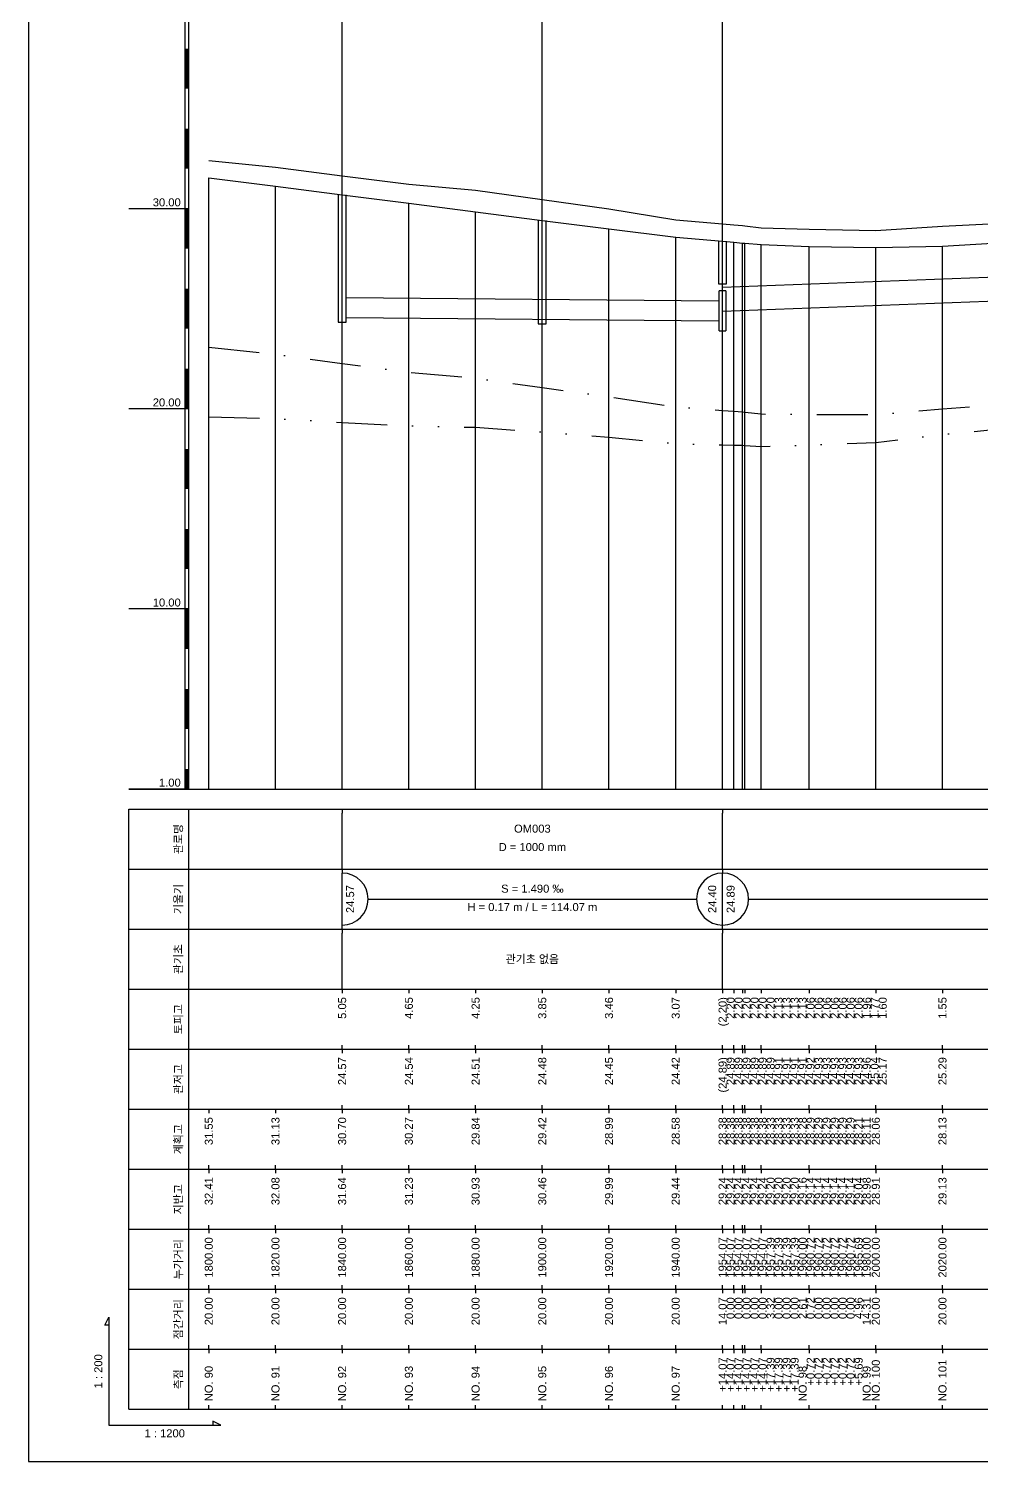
# Model space of a CAD drawing. Header units: millimetres. Extents: x -7351 to 135086, y 1419 to 5643.
# Drawn here: x 77290.4 to 77528.4, y 1419 to 1777 of the extents above; entities that cross this region are included whole.
import ezdxf
from ezdxf.enums import TextEntityAlignment as Align

# ---------------------------------------------------------------- set-up
doc = ezdxf.new("R2010")
doc.units = ezdxf.units.MM
doc.linetypes.add('DASHDOT', pattern=[25.4, 12.7, -6.35, 0, -6.35])
doc.linetypes.add('DIVIDE', pattern=[31.75, 12.7, -6.35, 0, -6.35, 0, -6.35])
for name, color, linetype in [('KZ_종단_계획선', 1, 'Continuous'), ('KZ_종단_관로', 4, 'Continuous'), ('KZ_종단_깃발', 7, 'Continuous'), ('KZ_종단_도각', 7, 'Continuous'), ('KZ_종단_맨홀', 4, 'Continuous'), ('KZ_종단_수직선', 7, 'Continuous'), ('KZ_종단_암거', 1, 'Continuous'), ('KZ_종단_암선1', 56, 'DASHDOT'), ('KZ_종단_암선2', 4, 'DIVIDE'), ('KZ_종단_지반선', 3, 'Continuous'), ('KZ_종단_테이블문자', 7, 'Continuous'), ('KZ_종단_테이블선', 7, 'Continuous'), ('KZ_종단_폴대', 7, 'Continuous')]:
    doc.layers.add(name, color=color, linetype=linetype)
doc.styles.get("Standard").update_dxf_attribs({"font": 'arial.ttf'})

msp = doc.modelspace()

# ---------------------------------------------------------------- linework, layer by layer
at = {"layer": 'KZ_종단_계획선'}
msp.add_lwpolyline([(77335.36, 1739.79), (77335.36, 1739.79), (77352.03, 1737.67), (77368.69, 1735.53), (77385.36, 1733.4), (77402.03, 1731.26), (77418.69, 1729.12), (77435.36, 1726.98), (77452.03, 1724.92), (77463.75, 1723.95), (77463.75, 1723.95), (77463.75, 1723.95), (77463.75, 1723.95), (77463.75, 1723.95), (77463.75, 1723.95), (77466.52, 1723.7), (77466.52, 1723.7), (77466.52, 1723.7), (77466.52, 1723.7), (77468.69, 1723.41), (77469.3, 1723.47), (77469.3, 1723.47), (77469.3, 1723.47), (77469.3, 1723.47), (77469.3, 1723.47), (77469.3, 1723.47), (77473.43, 1723.11), (77485.36, 1722.57), (77502.03, 1722.35), (77518.69, 1722.69), (77535.36, 1723.69)], dxfattribs=at)
at = {"layer": 'KZ_종단_관로'}
for p, q in [((77463.75, 1712.47), (77534.36, 1715.09)), ((77369.69, 1709.89), (77462.75, 1709.04)), ((77463.75, 1706.47), (77534.36, 1709.09)), ((77369.69, 1704.89), (77462.75, 1704.04))]:
    msp.add_line(p, q, dxfattribs=at)
at = {"layer": 'KZ_종단_깃발'}
for p, q in [((77368.69, 1587.04), (77368.69, 1817.23)), ((77418.69, 1587.04), (77418.69, 1817.23)), ((77463.75, 1587.04), (77463.75, 1817.23))]:
    msp.add_line(p, q, dxfattribs=at)
at = {"layer": 'KZ_종단_도각'}
msp.add_lwpolyline([(77290.36, 1419.04), (78131.36, 1419.04), (78131.36, 2013.04), (77290.36, 2013.04)], close=True, dxfattribs=at)
at = {"layer": 'KZ_종단_맨홀'}
for points in [[(77367.69, 1735.53), (77367.69, 1703.73), (77369.69, 1703.73), (77369.69, 1735.53)], [(77417.69, 1729.12), (77417.69, 1703.28), (77419.69, 1703.28), (77419.69, 1729.12)], [(77462.75, 1723.95), (77462.75, 1713.29), (77464.75, 1713.29), (77464.75, 1723.95)]]:
    msp.add_lwpolyline(points, dxfattribs=at)
at = {"layer": 'KZ_종단_수직선'}
for p, q in [((77335.36, 1587.04), (77335.36, 1739.79)), ((77352.03, 1587.04), (77352.03, 1737.67)), ((77368.69, 1587.04), (77368.69, 1735.53)), ((77385.36, 1587.04), (77385.36, 1733.4)), ((77402.03, 1587.04), (77402.03, 1731.26)), ((77418.69, 1587.04), (77418.69, 1729.12)), ((77435.36, 1587.04), (77435.36, 1726.98)), ((77452.03, 1587.04), (77452.03, 1724.92)), ((77463.75, 1587.04), (77463.75, 1723.95)), ((77463.75, 1587.04), (77463.75, 1723.95)), ((77463.75, 1587.04), (77463.75, 1723.95)), ((77463.75, 1587.04), (77463.75, 1723.95)), ((77463.75, 1587.04), (77463.75, 1723.95)), ((77463.75, 1587.04), (77463.75, 1723.95)), ((77466.52, 1587.04), (77466.52, 1723.7)), ((77466.52, 1587.04), (77466.52, 1723.7)), ((77466.52, 1587.04), (77466.52, 1723.7)), ((77466.52, 1587.04), (77466.52, 1723.7)), ((77468.69, 1587.04), (77468.69, 1723.41)), ((77469.29, 1587.04), (77469.29, 1723.47)), ((77469.29, 1587.04), (77469.29, 1723.47)), ((77469.29, 1587.04), (77469.29, 1723.47)), ((77469.29, 1587.04), (77469.29, 1723.47)), ((77469.29, 1587.04), (77469.29, 1723.47)), ((77469.29, 1587.04), (77469.29, 1723.47)), ((77473.43, 1587.04), (77473.43, 1723.11)), ((77485.36, 1587.04), (77485.36, 1722.57)), ((77502.03, 1587.04), (77502.03, 1722.35)), ((77518.69, 1587.04), (77518.69, 1722.69))]:
    msp.add_line(p, q, dxfattribs=at)
at = {"layer": 'KZ_종단_암거'}
for p, q in [((77464.58, 1711.54), (77462.92, 1711.54)), ((77462.92, 1701.54), (77462.92, 1711.54)), ((77464.58, 1711.54), (77464.58, 1701.54)), ((77462.92, 1701.54), (77464.58, 1701.54))]:
    msp.add_line(p, q, dxfattribs=at)
at = {"layer": 'KZ_종단_암선1', "flags": 128}
msp.add_lwpolyline([(77335.36, 1697.44), (77352.03, 1695.67), (77368.69, 1693.34), (77385.36, 1691.21), (77402.03, 1689.69), (77418.69, 1687.37), (77435.36, 1685.09), (77452.03, 1682.51), (77463.75, 1681.64), (77463.75, 1681.64), (77463.75, 1681.64), (77463.75, 1681.64), (77463.75, 1681.64), (77463.75, 1681.64), (77466.52, 1681.44), (77466.52, 1681.44), (77466.52, 1681.44), (77466.52, 1681.44), (77468.69, 1681.27), (77469.29, 1681.21), (77469.29, 1681.21), (77469.29, 1681.21), (77469.29, 1681.21), (77469.29, 1681.21), (77469.29, 1681.21), (77473.43, 1680.76), (77485.36, 1680.63), (77502.03, 1680.58), (77518.69, 1682.03), (77535.36, 1683.25), (77552.03, 1680.24), (77568.69, 1685.35), (77585.36, 1686.52), (77602.03, 1688.97), (77618.69, 1692.84), (77635.36, 1700.17), (77652.03, 1703.24), (77668.69, 1706.27), (77685.36, 1709.38), (77702.03, 1711.83), (77718.69, 1714.52), (77735.36, 1718.68), (77752.03, 1722.16), (77768.69, 1725.38), (77785.36, 1728.26), (77802.03, 1730.42), (77818.69, 1731.63), (77835.36, 1734.21), (77852.03, 1735.1), (77868.69, 1736.29), (77885.36, 1735.15), (77902.03, 1733.18), (77918.69, 1730.98), (77935.36, 1727.05), (77952.03, 1721.92), (77968.41, 1716.51), (77968.41, 1716.51), (77968.69, 1716.42), (77972.98, 1714.95), (77975.65, 1714.15), (77975.68, 1714.14), (77985.36, 1711.25), (78002.03, 1707.19), (78015.47, 1703.36), (78018.69, 1702.8), (78035.36, 1698.12), (78052.03, 1695.9), (78068.69, 1694.2), (78077.03, 1694), (78085.36, 1693.89)], dxfattribs=at)
at = {"layer": 'KZ_종단_암선2', "flags": 128}
msp.add_lwpolyline([(77335.36, 1680.05), (77352.03, 1679.64), (77368.69, 1678.63), (77385.36, 1677.78), (77402.03, 1677.44), (77418.69, 1676.23), (77435.36, 1674.97), (77452.03, 1673.32), (77463.75, 1673.04), (77463.75, 1673.04), (77463.75, 1673.04), (77463.75, 1673.04), (77463.75, 1673.04), (77463.75, 1673.04), (77466.52, 1672.97), (77466.52, 1672.97), (77466.52, 1672.97), (77466.52, 1672.97), (77468.69, 1672.92), (77469.29, 1672.89), (77469.29, 1672.89), (77469.29, 1672.89), (77469.29, 1672.89), (77469.29, 1672.89), (77469.29, 1672.89), (77473.43, 1672.63), (77485.36, 1673.01), (77502.03, 1673.61), (77518.69, 1675.6), (77535.36, 1677.27), (77552.03, 1674.59), (77568.69, 1679.95), (77585.36, 1681.3), (77602.03, 1683.9), (77618.69, 1687.89), (77635.36, 1695.35), (77652.03, 1698.56), (77668.69, 1701.79), (77685.36, 1705.15), (77702.03, 1707.99), (77718.69, 1712.45), (77735.36, 1718.29), (77752.03, 1721.13), (77768.69, 1723.78), (77785.36, 1724.04), (77802.03, 1721.62), (77818.69, 1718.15), (77835.36, 1715.97), (77852.03, 1712.08), (77868.69, 1708.46), (77885.36, 1702.53), (77902.03, 1695.78), (77918.69, 1688.84), (77935.36, 1680.2), (77952.03, 1670.39), (77968.41, 1660.4), (77968.41, 1660.4), (77968.69, 1660.23), (77972.98, 1657.57), (77975.65, 1656.19), (77975.68, 1656.18), (77985.36, 1651.18), (78002.03, 1644.08), (78015.47, 1637.8), (78018.69, 1636.65), (78035.36, 1628.94), (78052.03, 1623.67), (78068.69, 1618.93), (78077.03, 1617.2), (78085.36, 1615.56)], dxfattribs=at)
at = {"layer": 'KZ_종단_지반선', "flags": 128}
msp.add_lwpolyline([(77335.36, 1744.09), (77352.03, 1742.46), (77368.69, 1740.25), (77385.36, 1738.2), (77402.03, 1736.7), (77418.69, 1734.35), (77435.36, 1731.98), (77452.03, 1729.26), (77463.75, 1728.25), (77463.75, 1728.25), (77463.75, 1728.25), (77463.75, 1728.25), (77463.75, 1728.25), (77463.75, 1728.25), (77466.52, 1728.02), (77466.52, 1728.02), (77466.52, 1728.02), (77466.52, 1728.02), (77468.69, 1727.83), (77469.29, 1727.76), (77469.29, 1727.76), (77469.29, 1727.76), (77469.29, 1727.76), (77469.29, 1727.76), (77469.29, 1727.76), (77473.43, 1727.25), (77485.36, 1726.93), (77502.03, 1726.58), (77518.69, 1727.68), (77535.36, 1728.51)], dxfattribs=at)
at = {"layer": 'KZ_종단_테이블문자'}
for p, q in [((77368.69, 1582.04), (77368.69, 1581.04)), ((77368.69, 1568.04), (77368.69, 1581.04)), ((77463.75, 1582.04), (77463.75, 1581.04)), ((77463.75, 1582.04), (77463.75, 1581.04)), ((77463.75, 1568.04), (77463.75, 1581.04)), ((77463.75, 1568.04), (77463.75, 1581.04)), ((77368.69, 1567.04), (77368.69, 1568.04)), ((77368.69, 1567.04), (77368.69, 1566.04)), ((77368.69, 1553.04), (77368.69, 1566.04)), ((77463.75, 1567.04), (77463.75, 1568.04)), ((77463.75, 1567.04), (77463.75, 1568.04)), ((77463.75, 1567.04), (77463.75, 1566.04)), ((77463.75, 1567.04), (77463.75, 1566.04)), ((77463.75, 1553.04), (77463.75, 1566.04)), ((77463.75, 1553.04), (77463.75, 1566.04)), ((77375.11, 1559.54), (77457.33, 1559.54)), ((77470.17, 1559.54), (77695.61, 1559.54)), ((77368.69, 1552.04), (77368.69, 1553.04)), ((77368.69, 1552.04), (77368.69, 1551.04)), ((77368.69, 1538.04), (77368.69, 1551.04)), ((77463.75, 1552.04), (77463.75, 1553.04)), ((77463.75, 1552.04), (77463.75, 1553.04)), ((77463.75, 1552.04), (77463.75, 1551.04)), ((77463.75, 1552.04), (77463.75, 1551.04)), ((77463.75, 1538.04), (77463.75, 1551.04)), ((77463.75, 1538.04), (77463.75, 1551.04)), ((77368.69, 1537.04), (77368.69, 1538.04)), ((77463.75, 1537.04), (77463.75, 1538.04)), ((77463.75, 1537.04), (77463.75, 1538.04))]:
    msp.add_line(p, q, dxfattribs=at)
for centre, start, end in [((77368.69, 1559.54), 270, 90), ((77463.75, 1559.54), 90, 270), ((77463.75, 1559.54), 270, 90)]:
    msp.add_arc(centre, 6.5, start, end, dxfattribs=at)
at = {"layer": 'KZ_종단_테이블선'}
for p, q in [((77315.36, 1587.04), (78090.36, 1587.04)), ((77315.36, 1567.04), (77315.36, 1582.04)), ((77315.36, 1582.04), (78090.36, 1582.04)), ((77330.36, 1567.04), (77330.36, 1582.04)), ((77315.36, 1552.04), (77315.36, 1567.04)), ((77315.36, 1567.04), (78090.36, 1567.04)), ((77330.36, 1552.04), (77330.36, 1567.04)), ((77315.36, 1537.04), (77315.36, 1552.04)), ((77315.36, 1552.04), (78090.36, 1552.04)), ((77330.36, 1537.04), (77330.36, 1552.04)), ((77315.36, 1522.04), (77315.36, 1537.04)), ((77315.36, 1537.04), (78090.36, 1537.04)), ((77330.36, 1522.04), (77330.36, 1537.04)), ((77368.69, 1537.04), (77368.69, 1536.04)), ((77385.36, 1537.04), (77385.36, 1536.04)), ((77402.03, 1537.04), (77402.03, 1536.04)), ((77418.69, 1537.04), (77418.69, 1536.04)), ((77435.36, 1537.04), (77435.36, 1536.04)), ((77452.03, 1537.04), (77452.03, 1536.04)), ((77463.75, 1537.04), (77463.75, 1536.04)), ((77463.75, 1537.04), (77463.75, 1536.04)), ((77463.75, 1537.04), (77463.75, 1536.04)), ((77463.75, 1537.04), (77463.75, 1536.04)), ((77463.75, 1537.04), (77463.75, 1536.04)), ((77463.75, 1537.04), (77463.75, 1536.04)), ((77466.52, 1537.04), (77466.52, 1536.04)), ((77466.52, 1537.04), (77466.52, 1536.04)), ((77466.52, 1537.04), (77466.52, 1536.04)), ((77466.52, 1537.04), (77466.52, 1536.04)), ((77468.69, 1537.04), (77468.69, 1536.04)), ((77469.3, 1537.04), (77469.3, 1536.04)), ((77469.3, 1537.04), (77469.3, 1536.04)), ((77469.3, 1537.04), (77469.3, 1536.04)), ((77469.3, 1537.04), (77469.3, 1536.04)), ((77469.3, 1537.04), (77469.3, 1536.04)), ((77469.3, 1537.04), (77469.3, 1536.04)), ((77473.43, 1537.04), (77473.43, 1536.04)), ((77485.36, 1537.04), (77485.36, 1536.04)), ((77502.03, 1537.04), (77502.03, 1536.04)), ((77518.69, 1537.04), (77518.69, 1536.04)), ((77315.36, 1507.04), (77315.36, 1522.04)), ((77315.36, 1522.04), (78090.36, 1522.04)), ((77330.36, 1507.04), (77330.36, 1522.04)), ((77368.69, 1522.04), (77368.69, 1523.04)), ((77368.69, 1522.04), (77368.69, 1521.04)), ((77385.36, 1522.04), (77385.36, 1523.04)), ((77385.36, 1522.04), (77385.36, 1521.04)), ((77402.03, 1522.04), (77402.03, 1523.04)), ((77402.03, 1522.04), (77402.03, 1521.04)), ((77418.69, 1522.04), (77418.69, 1523.04)), ((77418.69, 1522.04), (77418.69, 1521.04)), ((77435.36, 1522.04), (77435.36, 1523.04)), ((77435.36, 1522.04), (77435.36, 1521.04)), ((77452.03, 1522.04), (77452.03, 1523.04)), ((77452.03, 1522.04), (77452.03, 1521.04)), ((77463.75, 1522.04), (77463.75, 1523.04)), ((77463.75, 1522.04), (77463.75, 1523.04)), ((77463.75, 1522.04), (77463.75, 1523.04)), ((77463.75, 1522.04), (77463.75, 1523.04)), ((77463.75, 1522.04), (77463.75, 1523.04)), ((77463.75, 1522.04), (77463.75, 1523.04)), ((77463.75, 1522.04), (77463.75, 1521.04)), ((77463.75, 1522.04), (77463.75, 1521.04)), ((77463.75, 1522.04), (77463.75, 1521.04)), ((77463.75, 1522.04), (77463.75, 1521.04)), ((77463.75, 1522.04), (77463.75, 1521.04)), ((77463.75, 1522.04), (77463.75, 1521.04)), ((77466.52, 1522.04), (77466.52, 1523.04)), ((77466.52, 1522.04), (77466.52, 1523.04)), ((77466.52, 1522.04), (77466.52, 1523.04)), ((77466.52, 1522.04), (77466.52, 1523.04)), ((77466.52, 1522.04), (77466.52, 1521.04)), ((77466.52, 1522.04), (77466.52, 1521.04)), ((77466.52, 1522.04), (77466.52, 1521.04)), ((77466.52, 1522.04), (77466.52, 1521.04)), ((77468.69, 1522.04), (77468.69, 1523.04)), ((77468.69, 1522.04), (77468.69, 1521.04)), ((77469.3, 1522.04), (77469.3, 1523.04)), ((77469.3, 1522.04), (77469.3, 1523.04)), ((77469.3, 1522.04), (77469.3, 1523.04)), ((77469.3, 1522.04), (77469.3, 1523.04)), ((77469.3, 1522.04), (77469.3, 1523.04)), ((77469.3, 1522.04), (77469.3, 1523.04)), ((77469.3, 1522.04), (77469.3, 1521.04)), ((77469.3, 1522.04), (77469.3, 1521.04)), ((77469.3, 1522.04), (77469.3, 1521.04)), ((77469.3, 1522.04), (77469.3, 1521.04)), ((77469.3, 1522.04), (77469.3, 1521.04)), ((77469.3, 1522.04), (77469.3, 1521.04)), ((77473.43, 1522.04), (77473.43, 1523.04)), ((77473.43, 1522.04), (77473.43, 1521.04)), ((77485.36, 1522.04), (77485.36, 1523.04)), ((77485.36, 1522.04), (77485.36, 1521.04)), ((77502.03, 1522.04), (77502.03, 1523.04)), ((77502.03, 1522.04), (77502.03, 1521.04)), ((77518.69, 1522.04), (77518.69, 1523.04)), ((77518.69, 1522.04), (77518.69, 1521.04)), ((77368.69, 1507.04), (77368.69, 1508.04)), ((77385.36, 1507.04), (77385.36, 1508.04)), ((77402.03, 1507.04), (77402.03, 1508.04)), ((77418.69, 1507.04), (77418.69, 1508.04)), ((77435.36, 1507.04), (77435.36, 1508.04)), ((77452.03, 1507.04), (77452.03, 1508.04)), ((77463.75, 1507.04), (77463.75, 1508.04)), ((77463.75, 1507.04), (77463.75, 1508.04)), ((77463.75, 1507.04), (77463.75, 1508.04)), ((77463.75, 1507.04), (77463.75, 1508.04)), ((77463.75, 1507.04), (77463.75, 1508.04)), ((77463.75, 1507.04), (77463.75, 1508.04)), ((77466.52, 1507.04), (77466.52, 1508.04)), ((77466.52, 1507.04), (77466.52, 1508.04)), ((77466.52, 1507.04), (77466.52, 1508.04)), ((77466.52, 1507.04), (77466.52, 1508.04)), ((77468.69, 1507.04), (77468.69, 1508.04)), ((77469.3, 1507.04), (77469.3, 1508.04)), ((77469.3, 1507.04), (77469.3, 1508.04)), ((77469.3, 1507.04), (77469.3, 1508.04)), ((77469.3, 1507.04), (77469.3, 1508.04)), ((77469.3, 1507.04), (77469.3, 1508.04)), ((77469.3, 1507.04), (77469.3, 1508.04)), ((77473.43, 1507.04), (77473.43, 1508.04)), ((77485.36, 1507.04), (77485.36, 1508.04)), ((77502.03, 1507.04), (77502.03, 1508.04)), ((77518.69, 1507.04), (77518.69, 1508.04)), ((77315.36, 1492.04), (77315.36, 1507.04)), ((77315.36, 1507.04), (78090.36, 1507.04)), ((77330.36, 1492.04), (77330.36, 1507.04)), ((77335.36, 1507.04), (77335.36, 1506.04)), ((77352.03, 1507.04), (77352.03, 1506.04)), ((77368.69, 1507.04), (77368.69, 1506.04)), ((77385.36, 1507.04), (77385.36, 1506.04)), ((77402.03, 1507.04), (77402.03, 1506.04)), ((77418.69, 1507.04), (77418.69, 1506.04)), ((77435.36, 1507.04), (77435.36, 1506.04)), ((77452.03, 1507.04), (77452.03, 1506.04)), ((77463.75, 1507.04), (77463.75, 1506.04)), ((77463.75, 1507.04), (77463.75, 1506.04)), ((77463.75, 1507.04), (77463.75, 1506.04)), ((77463.75, 1507.04), (77463.75, 1506.04)), ((77463.75, 1507.04), (77463.75, 1506.04)), ((77463.75, 1507.04), (77463.75, 1506.04)), ((77466.52, 1507.04), (77466.52, 1506.04)), ((77466.52, 1507.04), (77466.52, 1506.04)), ((77466.52, 1507.04), (77466.52, 1506.04)), ((77466.52, 1507.04), (77466.52, 1506.04)), ((77468.69, 1507.04), (77468.69, 1506.04)), ((77469.29, 1507.04), (77469.29, 1506.04)), ((77469.29, 1507.04), (77469.29, 1506.04)), ((77469.29, 1507.04), (77469.29, 1506.04)), ((77469.29, 1507.04), (77469.29, 1506.04)), ((77469.29, 1507.04), (77469.29, 1506.04)), ((77469.29, 1507.04), (77469.29, 1506.04)), ((77473.43, 1507.04), (77473.43, 1506.04)), ((77485.36, 1507.04), (77485.36, 1506.04)), ((77502.03, 1507.04), (77502.03, 1506.04)), ((77518.69, 1507.04), (77518.69, 1506.04)), ((77335.36, 1492.04), (77335.36, 1493.04)), ((77352.03, 1492.04), (77352.03, 1493.04)), ((77368.69, 1492.04), (77368.69, 1493.04)), ((77385.36, 1492.04), (77385.36, 1493.04)), ((77402.03, 1492.04), (77402.03, 1493.04)), ((77418.69, 1492.04), (77418.69, 1493.04)), ((77435.36, 1492.04), (77435.36, 1493.04)), ((77452.03, 1492.04), (77452.03, 1493.04)), ((77463.75, 1492.04), (77463.75, 1493.04)), ((77463.75, 1492.04), (77463.75, 1493.04)), ((77463.75, 1492.04), (77463.75, 1493.04)), ((77463.75, 1492.04), (77463.75, 1493.04)), ((77463.75, 1492.04), (77463.75, 1493.04)), ((77463.75, 1492.04), (77463.75, 1493.04)), ((77466.52, 1492.04), (77466.52, 1493.04)), ((77466.52, 1492.04), (77466.52, 1493.04)), ((77466.52, 1492.04), (77466.52, 1493.04)), ((77466.52, 1492.04), (77466.52, 1493.04)), ((77468.69, 1492.04), (77468.69, 1493.04)), ((77469.29, 1492.04), (77469.29, 1493.04)), ((77469.29, 1492.04), (77469.29, 1493.04)), ((77469.29, 1492.04), (77469.29, 1493.04)), ((77469.29, 1492.04), (77469.29, 1493.04)), ((77469.29, 1492.04), (77469.29, 1493.04)), ((77469.29, 1492.04), (77469.29, 1493.04)), ((77473.43, 1492.04), (77473.43, 1493.04)), ((77485.36, 1492.04), (77485.36, 1493.04)), ((77502.03, 1492.04), (77502.03, 1493.04)), ((77518.69, 1492.04), (77518.69, 1493.04)), ((77315.36, 1477.04), (77315.36, 1492.04)), ((77315.36, 1492.04), (78090.36, 1492.04)), ((77330.36, 1477.04), (77330.36, 1492.04)), ((77335.36, 1492.04), (77335.36, 1491.04)), ((77352.03, 1492.04), (77352.03, 1491.04)), ((77368.69, 1492.04), (77368.69, 1491.04)), ((77385.36, 1492.04), (77385.36, 1491.04)), ((77402.03, 1492.04), (77402.03, 1491.04)), ((77418.69, 1492.04), (77418.69, 1491.04)), ((77435.36, 1492.04), (77435.36, 1491.04)), ((77452.03, 1492.04), (77452.03, 1491.04)), ((77463.75, 1492.04), (77463.75, 1491.04)), ((77463.75, 1492.04), (77463.75, 1491.04)), ((77463.75, 1492.04), (77463.75, 1491.04)), ((77463.75, 1492.04), (77463.75, 1491.04)), ((77463.75, 1492.04), (77463.75, 1491.04)), ((77463.75, 1492.04), (77463.75, 1491.04)), ((77466.52, 1492.04), (77466.52, 1491.04)), ((77466.52, 1492.04), (77466.52, 1491.04)), ((77466.52, 1492.04), (77466.52, 1491.04)), ((77466.52, 1492.04), (77466.52, 1491.04)), ((77468.69, 1492.04), (77468.69, 1491.04)), ((77469.29, 1492.04), (77469.29, 1491.04)), ((77469.29, 1492.04), (77469.29, 1491.04)), ((77469.29, 1492.04), (77469.29, 1491.04)), ((77469.29, 1492.04), (77469.29, 1491.04)), ((77469.29, 1492.04), (77469.29, 1491.04)), ((77469.29, 1492.04), (77469.29, 1491.04)), ((77473.43, 1492.04), (77473.43, 1491.04)), ((77485.36, 1492.04), (77485.36, 1491.04)), ((77502.03, 1492.04), (77502.03, 1491.04)), ((77518.69, 1492.04), (77518.69, 1491.04)), ((77315.36, 1462.04), (77315.36, 1477.04)), ((77315.36, 1477.04), (78090.36, 1477.04)), ((77330.36, 1462.04), (77330.36, 1477.04)), ((77335.36, 1477.04), (77335.36, 1478.04)), ((77335.36, 1477.04), (77335.36, 1476.04)), ((77352.03, 1477.04), (77352.03, 1478.04)), ((77352.03, 1477.04), (77352.03, 1476.04)), ((77368.69, 1477.04), (77368.69, 1478.04)), ((77368.69, 1477.04), (77368.69, 1476.04)), ((77385.36, 1477.04), (77385.36, 1478.04)), ((77385.36, 1477.04), (77385.36, 1476.04)), ((77402.03, 1477.04), (77402.03, 1478.04)), ((77402.03, 1477.04), (77402.03, 1476.04)), ((77418.69, 1477.04), (77418.69, 1478.04)), ((77418.69, 1477.04), (77418.69, 1476.04)), ((77435.36, 1477.04), (77435.36, 1478.04)), ((77435.36, 1477.04), (77435.36, 1476.04)), ((77452.03, 1477.04), (77452.03, 1478.04)), ((77452.03, 1477.04), (77452.03, 1476.04)), ((77463.75, 1477.04), (77463.75, 1478.04)), ((77463.75, 1477.04), (77463.75, 1478.04)), ((77463.75, 1477.04), (77463.75, 1478.04)), ((77463.75, 1477.04), (77463.75, 1478.04)), ((77463.75, 1477.04), (77463.75, 1478.04)), ((77463.75, 1477.04), (77463.75, 1478.04)), ((77463.75, 1477.04), (77463.75, 1476.04)), ((77463.75, 1477.04), (77463.75, 1476.04)), ((77463.75, 1477.04), (77463.75, 1476.04)), ((77463.75, 1477.04), (77463.75, 1476.04)), ((77463.75, 1477.04), (77463.75, 1476.04)), ((77463.75, 1477.04), (77463.75, 1476.04)), ((77466.52, 1477.04), (77466.52, 1478.04)), ((77466.52, 1477.04), (77466.52, 1478.04)), ((77466.52, 1477.04), (77466.52, 1478.04)), ((77466.52, 1477.04), (77466.52, 1478.04)), ((77466.52, 1477.04), (77466.52, 1476.04)), ((77466.52, 1477.04), (77466.52, 1476.04)), ((77466.52, 1477.04), (77466.52, 1476.04)), ((77466.52, 1477.04), (77466.52, 1476.04)), ((77468.69, 1477.04), (77468.69, 1478.04)), ((77468.69, 1477.04), (77468.69, 1476.04)), ((77469.29, 1477.04), (77469.29, 1478.04)), ((77469.29, 1477.04), (77469.29, 1478.04)), ((77469.29, 1477.04), (77469.29, 1478.04)), ((77469.29, 1477.04), (77469.29, 1478.04)), ((77469.29, 1477.04), (77469.29, 1478.04)), ((77469.29, 1477.04), (77469.29, 1478.04)), ((77469.29, 1477.04), (77469.29, 1476.04)), ((77469.29, 1477.04), (77469.29, 1476.04)), ((77469.29, 1477.04), (77469.29, 1476.04)), ((77469.29, 1477.04), (77469.29, 1476.04)), ((77469.29, 1477.04), (77469.29, 1476.04)), ((77469.29, 1477.04), (77469.29, 1476.04)), ((77473.43, 1477.04), (77473.43, 1478.04)), ((77473.43, 1477.04), (77473.43, 1476.04)), ((77485.36, 1477.04), (77485.36, 1478.04)), ((77485.36, 1477.04), (77485.36, 1476.04)), ((77502.03, 1477.04), (77502.03, 1478.04)), ((77502.03, 1477.04), (77502.03, 1476.04)), ((77518.69, 1477.04), (77518.69, 1478.04)), ((77518.69, 1477.04), (77518.69, 1476.04)), ((77315.36, 1447.04), (77315.36, 1462.04)), ((77315.36, 1462.04), (78090.36, 1462.04)), ((77330.36, 1447.04), (77330.36, 1462.04)), ((77335.36, 1462.04), (77335.36, 1463.04)), ((77335.36, 1462.04), (77335.36, 1461.04)), ((77352.03, 1462.04), (77352.03, 1463.04)), ((77352.03, 1462.04), (77352.03, 1461.04)), ((77368.69, 1462.04), (77368.69, 1463.04)), ((77368.69, 1462.04), (77368.69, 1461.04)), ((77385.36, 1462.04), (77385.36, 1463.04)), ((77385.36, 1462.04), (77385.36, 1461.04)), ((77402.03, 1462.04), (77402.03, 1463.04)), ((77402.03, 1462.04), (77402.03, 1461.04)), ((77418.69, 1462.04), (77418.69, 1463.04)), ((77418.69, 1462.04), (77418.69, 1461.04)), ((77435.36, 1462.04), (77435.36, 1463.04)), ((77435.36, 1462.04), (77435.36, 1461.04)), ((77452.03, 1462.04), (77452.03, 1463.04)), ((77452.03, 1462.04), (77452.03, 1461.04)), ((77463.75, 1462.04), (77463.75, 1463.04)), ((77463.75, 1462.04), (77463.75, 1463.04)), ((77463.75, 1462.04), (77463.75, 1463.04)), ((77463.75, 1462.04), (77463.75, 1463.04)), ((77463.75, 1462.04), (77463.75, 1463.04)), ((77463.75, 1462.04), (77463.75, 1463.04)), ((77463.75, 1462.04), (77463.75, 1461.04)), ((77463.75, 1462.04), (77463.75, 1461.04)), ((77463.75, 1462.04), (77463.75, 1461.04)), ((77463.75, 1462.04), (77463.75, 1461.04)), ((77463.75, 1462.04), (77463.75, 1461.04)), ((77463.75, 1462.04), (77463.75, 1461.04)), ((77466.52, 1462.04), (77466.52, 1463.04)), ((77466.52, 1462.04), (77466.52, 1463.04)), ((77466.52, 1462.04), (77466.52, 1463.04)), ((77466.52, 1462.04), (77466.52, 1463.04)), ((77466.52, 1462.04), (77466.52, 1461.04)), ((77466.52, 1462.04), (77466.52, 1461.04)), ((77466.52, 1462.04), (77466.52, 1461.04)), ((77466.52, 1462.04), (77466.52, 1461.04)), ((77468.69, 1462.04), (77468.69, 1463.04)), ((77468.69, 1462.04), (77468.69, 1461.04)), ((77469.29, 1462.04), (77469.29, 1463.04)), ((77469.29, 1462.04), (77469.29, 1463.04)), ((77469.29, 1462.04), (77469.29, 1463.04)), ((77469.29, 1462.04), (77469.29, 1463.04)), ((77469.29, 1462.04), (77469.29, 1463.04)), ((77469.29, 1462.04), (77469.29, 1463.04)), ((77469.29, 1462.04), (77469.29, 1461.04)), ((77469.29, 1462.04), (77469.29, 1461.04)), ((77469.29, 1462.04), (77469.29, 1461.04)), ((77469.29, 1462.04), (77469.29, 1461.04)), ((77469.29, 1462.04), (77469.29, 1461.04)), ((77469.29, 1462.04), (77469.29, 1461.04)), ((77473.43, 1462.04), (77473.43, 1463.04)), ((77473.43, 1462.04), (77473.43, 1461.04)), ((77485.36, 1462.04), (77485.36, 1463.04)), ((77485.36, 1462.04), (77485.36, 1461.04)), ((77502.03, 1462.04), (77502.03, 1463.04)), ((77502.03, 1462.04), (77502.03, 1461.04)), ((77518.69, 1462.04), (77518.69, 1463.04)), ((77518.69, 1462.04), (77518.69, 1461.04)), ((77315.36, 1432.04), (77315.36, 1447.04)), ((77315.36, 1447.04), (78090.36, 1447.04)), ((77330.36, 1432.04), (77330.36, 1447.04)), ((77335.36, 1447.04), (77335.36, 1448.04)), ((77335.36, 1447.04), (77335.36, 1446.04)), ((77352.03, 1447.04), (77352.03, 1448.04)), ((77352.03, 1447.04), (77352.03, 1446.04)), ((77368.69, 1447.04), (77368.69, 1448.04)), ((77368.69, 1447.04), (77368.69, 1446.04)), ((77385.36, 1447.04), (77385.36, 1448.04)), ((77385.36, 1447.04), (77385.36, 1446.04)), ((77402.03, 1447.04), (77402.03, 1448.04)), ((77402.03, 1447.04), (77402.03, 1446.04)), ((77418.69, 1447.04), (77418.69, 1448.04)), ((77418.69, 1447.04), (77418.69, 1446.04)), ((77435.36, 1447.04), (77435.36, 1448.04)), ((77435.36, 1447.04), (77435.36, 1446.04)), ((77452.03, 1447.04), (77452.03, 1448.04)), ((77452.03, 1447.04), (77452.03, 1446.04)), ((77463.75, 1447.04), (77463.75, 1448.04)), ((77463.75, 1447.04), (77463.75, 1448.04)), ((77463.75, 1447.04), (77463.75, 1448.04)), ((77463.75, 1447.04), (77463.75, 1448.04)), ((77463.75, 1447.04), (77463.75, 1448.04)), ((77463.75, 1447.04), (77463.75, 1448.04)), ((77463.75, 1447.04), (77463.75, 1446.04)), ((77463.75, 1447.04), (77463.75, 1446.04)), ((77463.75, 1447.04), (77463.75, 1446.04)), ((77463.75, 1447.04), (77463.75, 1446.04)), ((77463.75, 1447.04), (77463.75, 1446.04)), ((77463.75, 1447.04), (77463.75, 1446.04)), ((77466.52, 1447.04), (77466.52, 1448.04)), ((77466.52, 1447.04), (77466.52, 1448.04)), ((77466.52, 1447.04), (77466.52, 1448.04)), ((77466.52, 1447.04), (77466.52, 1448.04)), ((77466.52, 1447.04), (77466.52, 1446.04)), ((77466.52, 1447.04), (77466.52, 1446.04)), ((77466.52, 1447.04), (77466.52, 1446.04)), ((77466.52, 1447.04), (77466.52, 1446.04)), ((77468.69, 1447.04), (77468.69, 1448.04)), ((77468.69, 1447.04), (77468.69, 1446.04)), ((77469.29, 1447.04), (77469.29, 1448.04)), ((77469.29, 1447.04), (77469.29, 1448.04)), ((77469.29, 1447.04), (77469.29, 1448.04)), ((77469.29, 1447.04), (77469.29, 1448.04)), ((77469.29, 1447.04), (77469.29, 1448.04)), ((77469.29, 1447.04), (77469.29, 1448.04)), ((77469.29, 1447.04), (77469.29, 1446.04)), ((77469.29, 1447.04), (77469.29, 1446.04)), ((77469.29, 1447.04), (77469.29, 1446.04)), ((77469.29, 1447.04), (77469.29, 1446.04)), ((77469.29, 1447.04), (77469.29, 1446.04)), ((77469.29, 1447.04), (77469.29, 1446.04)), ((77473.43, 1447.04), (77473.43, 1448.04)), ((77473.43, 1447.04), (77473.43, 1446.04)), ((77485.36, 1447.04), (77485.36, 1448.04)), ((77485.36, 1447.04), (77485.36, 1446.04)), ((77502.03, 1447.04), (77502.03, 1448.04)), ((77502.03, 1447.04), (77502.03, 1446.04)), ((77518.69, 1447.04), (77518.69, 1448.04)), ((77518.69, 1447.04), (77518.69, 1446.04)), ((77315.36, 1432.04), (78090.36, 1432.04)), ((77335.36, 1432.04), (77335.36, 1433.04)), ((77352.03, 1432.04), (77352.03, 1433.04)), ((77368.69, 1432.04), (77368.69, 1433.04)), ((77385.36, 1432.04), (77385.36, 1433.04)), ((77402.03, 1432.04), (77402.03, 1433.04)), ((77418.69, 1432.04), (77418.69, 1433.04)), ((77435.36, 1432.04), (77435.36, 1433.04)), ((77452.03, 1432.04), (77452.03, 1433.04)), ((77463.75, 1432.04), (77463.75, 1433.04)), ((77463.75, 1432.04), (77463.75, 1433.04)), ((77463.75, 1432.04), (77463.75, 1433.04)), ((77463.75, 1432.04), (77463.75, 1433.04)), ((77463.75, 1432.04), (77463.75, 1433.04)), ((77463.75, 1432.04), (77463.75, 1433.04)), ((77466.52, 1432.04), (77466.52, 1433.04)), ((77466.52, 1432.04), (77466.52, 1433.04)), ((77466.52, 1432.04), (77466.52, 1433.04)), ((77466.52, 1432.04), (77466.52, 1433.04)), ((77468.69, 1432.04), (77468.69, 1433.04)), ((77469.29, 1432.04), (77469.29, 1433.04)), ((77469.29, 1432.04), (77469.29, 1433.04)), ((77469.29, 1432.04), (77469.29, 1433.04)), ((77469.29, 1432.04), (77469.29, 1433.04)), ((77469.29, 1432.04), (77469.29, 1433.04)), ((77469.29, 1432.04), (77469.29, 1433.04)), ((77473.43, 1432.04), (77473.43, 1433.04)), ((77485.36, 1432.04), (77485.36, 1433.04)), ((77502.03, 1432.04), (77502.03, 1433.04)), ((77518.69, 1432.04), (77518.69, 1433.04))]:
    msp.add_line(p, q, dxfattribs=at)
msp.add_lwpolyline([(77310.36, 1453.04), (77309.36, 1453.04), (77310.36, 1455.04), (77310.36, 1428.04), (77338.36, 1428.04), (77336.36, 1429.04), (77336.36, 1428.04)], dxfattribs=at)
at = {"layer": 'KZ_종단_폴대'}
for p, q in [((77330.36, 1732.04), (77315.36, 1732.04)), ((77330.36, 1682.04), (77315.36, 1682.04)), ((77330.36, 1632.04), (77315.36, 1632.04)), ((77330.36, 1587.04), (77315.36, 1587.04))]:
    msp.add_line(p, q, dxfattribs=at)
msp.add_lwpolyline([(77330.36, 1587.04), (77330.36, 1827.04), (77329.36, 1827.04), (77329.36, 1587.04), (77330.36, 1587.04)], dxfattribs=at)
for points in [[(77329.86, 1762.04, 1, 1, 0), (77329.86, 1772.04, 1, 1, 0)], [(77329.86, 1742.04, 1, 1, 0), (77329.86, 1752.04, 1, 1, 0)], [(77329.86, 1722.04, 1, 1, 0), (77329.86, 1732.04, 1, 1, 0)], [(77329.86, 1702.04, 1, 1, 0), (77329.86, 1712.04, 1, 1, 0)], [(77329.86, 1682.04, 1, 1, 0), (77329.86, 1692.04, 1, 1, 0)], [(77329.86, 1662.04, 1, 1, 0), (77329.86, 1672.04, 1, 1, 0)], [(77329.86, 1642.04, 1, 1, 0), (77329.86, 1652.04, 1, 1, 0)], [(77329.86, 1622.04, 1, 1, 0), (77329.86, 1632.04, 1, 1, 0)], [(77329.86, 1602.04, 1, 1, 0), (77329.86, 1612.04, 1, 1, 0)], [(77329.86, 1587.04, 1, 1, 0), (77329.86, 1592.04, 1, 1, 0)]]:
    msp.add_lwpolyline(points, format="xyseb", dxfattribs=at)

# ---------------------------------------------------------------- texts
at = {"layer": 'KZ_종단_테이블문자'}
for s, p in [('OM003', (77416.22, 1575.54)), ('S = 1.490 ‰', (77416.22, 1560.54))]:
    msp.add_text(s, height=2, dxfattribs=at).set_placement(p, align=Align.BOTTOM_CENTER)
for s, p in [('D = 1000 mm', (77416.22, 1573.54)), ('H = 0.17 m / L = 114.07 m', (77416.22, 1558.54))]:
    msp.add_text(s, height=2, dxfattribs=at).set_placement(p, align=Align.TOP_CENTER)
for s, p in [('24.57', (77369.69, 1559.54)), ('24.89', (77464.75, 1559.54))]:
    msp.add_text(s, height=2, rotation=90, dxfattribs=at).set_placement(p, align=Align.TOP_CENTER)
msp.add_text('24.40', height=2, rotation=90, dxfattribs=at).set_placement((77462.75, 1559.54), align=Align.BOTTOM_CENTER)
msp.add_text('관기초 없음', height=2, dxfattribs=at).set_placement((77416.22, 1544.54), align=Align.MIDDLE_CENTER)
for s, p in [('5.05', (77368.69, 1535.04)), ('4.65', (77385.36, 1535.04)), ('4.25', (77402.03, 1535.04)), ('3.85', (77418.69, 1535.04)), ('3.46', (77435.36, 1535.04)), ('3.07', (77452.03, 1535.04)), ('(2.20)', (77463.75, 1535.04)), ('2.20', (77465.75, 1535.04)), ('2.20', (77467.75, 1535.04)), ('2.20', (77469.75, 1535.04)), ('2.20', (77471.75, 1535.04)), ('2.20', (77473.75, 1535.04)), ('2.20', (77475.75, 1535.04)), ('2.13', (77477.75, 1535.04)), ('2.13', (77479.75, 1535.04)), ('2.13', (77481.75, 1535.04)), ('2.13', (77483.75, 1535.04)), ('2.06', (77485.75, 1535.04)), ('2.06', (77487.75, 1535.04)), ('2.06', (77489.75, 1535.04)), ('2.06', (77491.75, 1535.04)), ('2.06', (77493.75, 1535.04)), ('2.06', (77495.75, 1535.04)), ('2.06', (77497.75, 1535.04)), ('1.96', (77499.75, 1535.04)), ('1.77', (77501.75, 1535.04)), ('1.60', (77503.75, 1535.04)), ('1.55', (77518.69, 1535.04)), ('24.57', (77368.69, 1520.04)), ('24.54', (77385.36, 1520.04)), ('24.51', (77402.03, 1520.04)), ('24.48', (77418.69, 1520.04)), ('24.45', (77435.36, 1520.04)), ('24.42', (77452.03, 1520.04)), ('(24.89)', (77463.75, 1520.04)), ('24.89', (77465.75, 1520.04)), ('24.89', (77467.75, 1520.04)), ('24.89', (77469.75, 1520.04)), ('24.89', (77471.75, 1520.04)), ('24.89', (77473.75, 1520.04)), ('24.89', (77475.75, 1520.04)), ('24.91', (77477.75, 1520.04)), ('24.91', (77479.75, 1520.04)), ('24.91', (77481.75, 1520.04)), ('24.91', (77483.75, 1520.04)), ('24.92', (77485.75, 1520.04)), ('24.93', (77487.75, 1520.04)), ('24.93', (77489.75, 1520.04)), ('24.93', (77491.75, 1520.04)), ('24.93', (77493.75, 1520.04)), ('24.93', (77495.75, 1520.04)), ('24.93', (77497.75, 1520.04)), ('24.96', (77499.75, 1520.04)), ('25.04', (77501.75, 1520.04)), ('25.17', (77503.75, 1520.04)), ('25.29', (77518.69, 1520.04)), ('31.55', (77335.36, 1505.04)), ('31.13', (77352.03, 1505.04)), ('30.70', (77368.69, 1505.04)), ('30.27', (77385.36, 1505.04)), ('29.84', (77402.03, 1505.04)), ('29.42', (77418.69, 1505.04)), ('28.99', (77435.36, 1505.04)), ('28.58', (77452.03, 1505.04)), ('28.38', (77463.75, 1505.04)), ('28.38', (77465.75, 1505.04)), ('28.38', (77467.75, 1505.04)), ('28.38', (77469.75, 1505.04)), ('28.38', (77471.75, 1505.04)), ('28.38', (77473.75, 1505.04)), ('28.33', (77475.75, 1505.04)), ('28.33', (77477.75, 1505.04)), ('28.33', (77479.75, 1505.04)), ('28.33', (77481.75, 1505.04)), ('28.28', (77483.75, 1505.04)), ('28.29', (77485.75, 1505.04)), ('28.29', (77487.75, 1505.04)), ('28.29', (77489.75, 1505.04)), ('28.29', (77491.75, 1505.04)), ('28.29', (77493.75, 1505.04)), ('28.29', (77495.75, 1505.04)), ('28.21', (77497.75, 1505.04)), ('28.11', (77499.75, 1505.04)), ('28.06', (77502.03, 1505.04)), ('28.13', (77518.69, 1505.04)), ('32.41', (77335.36, 1490.04)), ('32.08', (77352.03, 1490.04)), ('31.64', (77368.69, 1490.04)), ('31.23', (77385.36, 1490.04)), ('30.93', (77402.03, 1490.04)), ('30.46', (77418.69, 1490.04)), ('29.99', (77435.36, 1490.04)), ('29.44', (77452.03, 1490.04)), ('29.24', (77463.75, 1490.04)), ('29.24', (77465.75, 1490.04)), ('29.24', (77467.75, 1490.04)), ('29.24', (77469.75, 1490.04)), ('29.24', (77471.75, 1490.04)), ('29.24', (77473.75, 1490.04)), ('29.20', (77475.75, 1490.04)), ('29.20', (77477.75, 1490.04)), ('29.20', (77479.75, 1490.04)), ('29.20', (77481.75, 1490.04)), ('29.16', (77483.75, 1490.04)), ('29.14', (77485.75, 1490.04)), ('29.14', (77487.75, 1490.04)), ('29.14', (77489.75, 1490.04)), ('29.14', (77491.75, 1490.04)), ('29.14', (77493.75, 1490.04)), ('29.14', (77495.75, 1490.04)), ('29.04', (77497.75, 1490.04)), ('28.98', (77499.75, 1490.04)), ('28.91', (77502.03, 1490.04)), ('29.13', (77518.69, 1490.04)), ('1800.00', (77335.36, 1475.04)), ('1820.00', (77352.03, 1475.04)), ('1840.00', (77368.69, 1475.04)), ('1860.00', (77385.36, 1475.04)), ('1880.00', (77402.03, 1475.04)), ('1900.00', (77418.69, 1475.04)), ('1920.00', (77435.36, 1475.04)), ('1940.00', (77452.03, 1475.04)), ('1954.07', (77463.75, 1475.04)), ('1954.07', (77465.75, 1475.04)), ('1954.07', (77467.75, 1475.04)), ('1954.07', (77469.75, 1475.04)), ('1954.07', (77471.75, 1475.04)), ('1954.07', (77473.75, 1475.04)), ('1957.39', (77475.75, 1475.04)), ('1957.39', (77477.75, 1475.04)), ('1957.39', (77479.75, 1475.04)), ('1957.39', (77481.75, 1475.04)), ('1960.00', (77483.75, 1475.04)), ('1960.72', (77485.75, 1475.04)), ('1960.72', (77487.75, 1475.04)), ('1960.72', (77489.75, 1475.04)), ('1960.72', (77491.75, 1475.04)), ('1960.72', (77493.75, 1475.04)), ('1960.72', (77495.75, 1475.04)), ('1965.69', (77497.75, 1475.04)), ('1980.00', (77499.75, 1475.04)), ('2000.00', (77502.03, 1475.04)), ('2020.00', (77518.69, 1475.04)), ('20.00', (77335.36, 1460.04)), ('20.00', (77352.03, 1460.04)), ('20.00', (77368.69, 1460.04)), ('20.00', (77385.36, 1460.04)), ('20.00', (77402.03, 1460.04)), ('20.00', (77418.69, 1460.04)), ('20.00', (77435.36, 1460.04)), ('20.00', (77452.03, 1460.04)), ('14.07', (77463.75, 1460.04)), ('0.00', (77465.75, 1460.04)), ('0.00', (77467.75, 1460.04)), ('0.00', (77469.75, 1460.04)), ('0.00', (77471.75, 1460.04)), ('0.00', (77473.75, 1460.04)), ('3.32', (77475.75, 1460.04)), ('0.00', (77477.75, 1460.04)), ('0.00', (77479.75, 1460.04)), ('0.00', (77481.75, 1460.04)), ('2.61', (77483.75, 1460.04)), ('0.72', (77485.75, 1460.04)), ('0.00', (77487.75, 1460.04)), ('0.00', (77489.75, 1460.04)), ('0.00', (77491.75, 1460.04)), ('0.00', (77493.75, 1460.04)), ('0.00', (77495.75, 1460.04)), ('4.96', (77497.75, 1460.04)), ('14.31', (77499.75, 1460.04)), ('20.00', (77502.03, 1460.04)), ('20.00', (77518.69, 1460.04)), ('+14.07', (77463.75, 1445.04)), ('+14.07', (77465.75, 1445.04)), ('+14.07', (77467.75, 1445.04)), ('+14.07', (77469.75, 1445.04)), ('+14.07', (77471.75, 1445.04)), ('+14.07', (77473.75, 1445.04)), ('+17.39', (77475.75, 1445.04)), ('+17.39', (77477.75, 1445.04)), ('+17.39', (77479.75, 1445.04)), ('+17.39', (77481.75, 1445.04)), ('+0.72', (77485.75, 1445.04)), ('+0.72', (77487.75, 1445.04)), ('+0.72', (77489.75, 1445.04)), ('+0.72', (77491.75, 1445.04)), ('+0.72', (77493.75, 1445.04)), ('+0.72', (77495.75, 1445.04)), ('+5.69', (77497.75, 1445.04))]:
    msp.add_text(s, height=2, rotation=90, dxfattribs=at).set_placement(p, align=Align.MIDDLE_RIGHT)
for s, p in [('NO. 90', (77335.36, 1434.04)), ('NO. 91', (77352.03, 1434.04)), ('NO. 92', (77368.69, 1434.04)), ('NO. 93', (77385.36, 1434.04)), ('NO. 94', (77402.03, 1434.04)), ('NO. 95', (77418.69, 1434.04)), ('NO. 96', (77435.36, 1434.04)), ('NO. 97', (77452.03, 1434.04)), ('NO. 98', (77483.75, 1434.04)), ('NO. 99', (77499.75, 1434.04)), ('NO. 100', (77502.03, 1434.04)), ('NO. 101', (77518.69, 1434.04))]:
    msp.add_text(s, height=2, rotation=90, dxfattribs=at).set_placement(p, align=Align.MIDDLE_LEFT)
at = {"layer": 'KZ_종단_테이블선'}
for s, p in [('관로명', (77329.36, 1574.54)), ('기울기', (77329.36, 1559.54)), ('관기초', (77329.36, 1544.54)), ('토피고', (77329.36, 1529.54)), ('관저고', (77329.36, 1514.54)), ('계획고', (77329.36, 1499.54)), ('지반고', (77329.36, 1484.54)), ('누가거리', (77329.36, 1469.54)), ('점간거리', (77329.36, 1454.54)), ('1 : 200', (77309.36, 1441.54)), ('측점', (77329.36, 1439.54))]:
    msp.add_text(s, height=2, rotation=90, dxfattribs=at).set_placement(p, align=Align.BOTTOM_CENTER)
msp.add_text('1 : 1200', height=2, dxfattribs=at).set_placement((77324.36, 1427.04), align=Align.TOP_CENTER)
at = {"layer": 'KZ_종단_폴대'}
for s, p in [('30.00', (77328.36, 1732.04)), ('20.00', (77328.36, 1682.04)), ('10.00', (77328.36, 1632.04)), ('1.00', (77328.36, 1587.04))]:
    msp.add_text(s, height=2, dxfattribs=at).set_placement(p, align=Align.BOTTOM_RIGHT)

doc.saveas('drawing.dxf')
